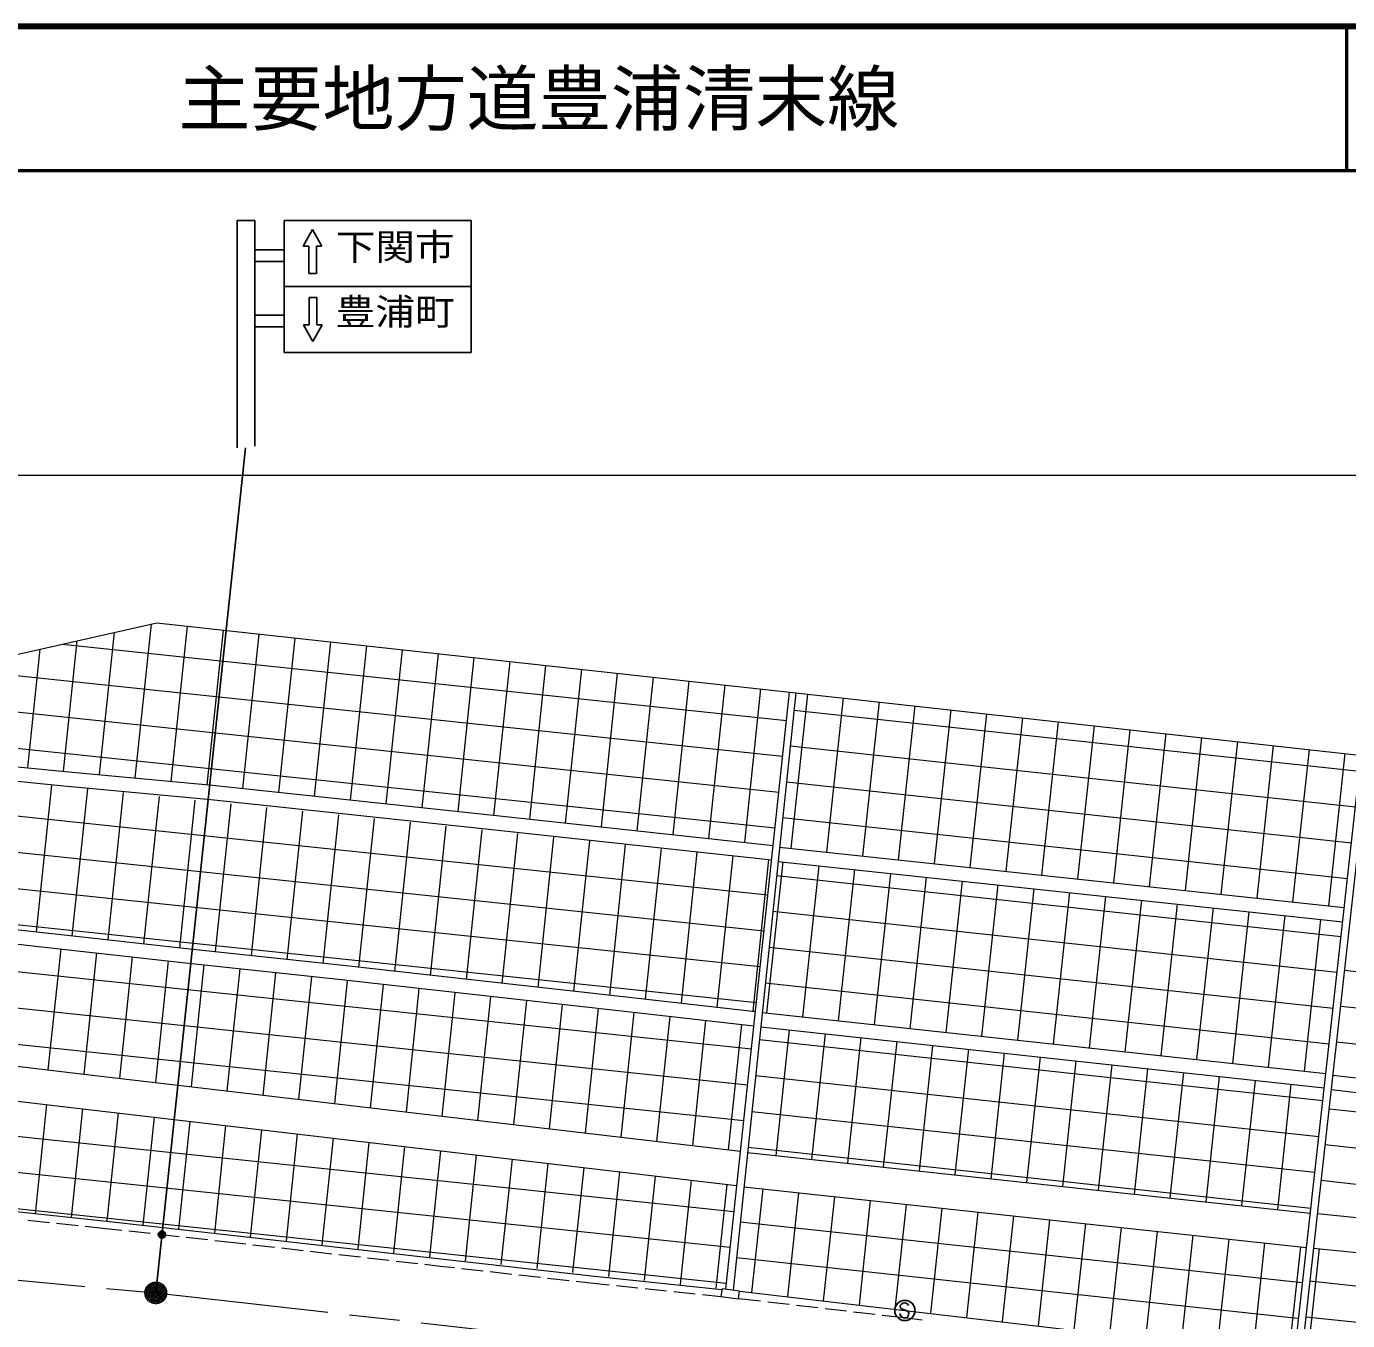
# Model space of a CAD drawing. Units: millimetres, scale not verified. Extents: x 40000 to 680000, y 20000 to 380000.
# Drawn here: x 206209 to 297834, y 290254 to 380000 of the extents above; entities that cross this region are included whole.
import ezdxf
from ezdxf.enums import TextEntityAlignment as Align

# ---------------------------------------------------------------- set-up
doc = ezdxf.new("R2010")
doc.units = ezdxf.units.MM
doc.header["$LTSCALE"] = 1000
doc.header["$PDMODE"] = 32
doc.header["$PDSIZE"] = 500
doc.linetypes.add('CHAIN', pattern=[18.5, 12, -1.5, 3.5, -1.5])
for name, color, linetype, lineweight in [('M-BMK', 2, 'CHAIN', 13), ('M-STR-HTXT', 7, 'Continuous', 13), ('M-STR-STRC', 7, 'Continuous', 25), ('M-TTL', 2, 'Continuous', 140), ('M-TTL-LINE', 7, 'Continuous', 50), ('M-WORK', 1, 'Continuous', 13)]:
    doc.layers.add(name, color=color, linetype=linetype, lineweight=lineweight)
doc.layers.add('M-TTL-TXT', color=7, linetype='Continuous')
doc.styles.add('ＭＳ ゴシック', font='')
doc.styles.get('ＭＳ ゴシック').set_extended_font_data('MS Gothic')

msp = doc.modelspace()

# ---------------------------------------------------------------- linework, layer by layer
at = {"layer": 'M-BMK'}
for p, q in [((198313, 293729), (215191, 292173)), ((215191, 292173), (284194, 284405))]:
    msp.add_line(p, q, dxfattribs=at)
for radius in [750, 650, 550, 450, 350, 250, 150, 50]:
    msp.add_circle((215180, 292174), radius, dxfattribs=at)
at = {"layer": 'M-STR-HTXT'}
msp.add_line((127345, 348877), (528595, 348877), dxfattribs=at)
at = {"layer": 'M-STR-STRC'}
for p, q in [((220824, 366542), (222046, 366542)), ((220824, 366542), (220824, 356206)), ((222046, 350890), (222046, 366542)), ((224088, 366540), (224088, 357398)), ((224088, 366540), (237046, 366540)), ((237046, 366540), (237046, 357398)), ((225406, 364765), (226054, 365908)), ((226054, 365908), (226701, 364765)), ((225787, 364765), (225406, 364765)), ((225787, 362861), (225787, 364765)), ((226701, 364765), (226320, 364765)), ((226320, 364765), (226320, 362861)), ((222046, 364516), (224088, 364516)), ((224088, 363708), (222046, 363708)), ((226320, 362861), (225787, 362861)), ((224088, 361969), (237046, 361969)), ((225815, 359295), (225815, 361199)), ((225815, 361199), (226348, 361199)), ((226348, 361199), (226348, 359295)), ((222046, 359987), (224088, 359987)), ((224088, 359179), (222046, 359179)), ((226082, 358152), (225435, 359295)), ((225435, 359295), (225815, 359295)), ((226729, 359295), (226082, 358152)), ((226348, 359295), (226729, 359295)), ((224088, 357398), (237046, 357398)), ((220824, 356206), (220824, 350766)), ((215180, 292174), (221407, 350766)), ((266901, 291392), (266811, 291295)), ((266993, 291457), (266901, 291392)), ((267109, 291481), (266993, 291457)), ((267190, 291470), (267109, 291481)), ((267291, 291419), (267190, 291470)), ((267368, 291367), (267291, 291419)), ((266802, 290673), (266775, 290750)), ((266811, 291295), (266800, 291216)), ((266800, 291216), (266860, 291088)), ((266861, 290549), (266802, 290673)), ((266860, 291088), (266966, 291037)), ((266933, 290498), (266861, 290549)), ((267036, 290445), (266933, 290498)), ((266966, 291037), (267338, 290905)), ((267237, 290454), (267120, 290433)), ((267325, 290521), (267237, 290454)), ((267374, 290625), (267325, 290521)), ((267338, 290905), (267395, 290785)), ((267392, 291289), (267368, 291367)), ((267395, 290785), (267374, 290625)), ((267120, 290433), (267036, 290445))]:
    msp.add_line(p, q, dxfattribs=at)
for centre, radius in [((215610, 296216), 250), ((215610, 296216), 200), ((215610, 296216), 150), ((215610, 296216), 100), ((215610, 296216), 50), ((215610, 296216), 20), ((267132, 290955), 700)]:
    msp.add_circle(centre, radius, dxfattribs=at)
msp.add_point((215610, 296216), dxfattribs=at)
at = {"layer": 'M-TTL'}
msp.add_line((680000, 380000), (40000, 380000), dxfattribs=at)
at = {"layer": 'M-TTL-LINE'}
for p, q in [((297750, 380000), (297750, 370000)), ((40000, 370000), (680000, 370000))]:
    msp.add_line(p, q, dxfattribs=at)
at = {"layer": 'M-WORK'}
for p, q in [((192198, 333428), (215251, 338632)), ((213762, 327886), (214883, 338549)), ((215251, 338632), (259564, 333796)), ((216251, 327649), (217381, 338400)), ((218740, 327412), (219866, 338128)), ((208784, 328361), (209733, 337386)), ((211273, 328124), (212308, 337967)), ((221226, 327150), (222351, 337857)), ((223712, 326883), (224837, 337586)), ((226198, 326617), (227322, 337315)), ((206296, 328598), (207158, 336805)), ((208709, 337155), (258920, 331878)), ((228683, 326350), (229807, 337044)), ((231169, 326083), (232292, 336773)), ((233655, 325817), (234778, 336501)), ((201111, 335440), (258655, 329392)), ((236141, 325550), (237263, 336230)), ((238626, 325284), (239748, 335959)), ((241112, 325017), (242234, 335688)), ((243598, 324751), (244719, 335417)), ((246084, 324484), (247204, 335146)), ((248569, 324217), (249689, 334874)), ((251055, 323951), (252175, 334603)), ((193513, 333725), (258390, 326906)), ((253541, 323684), (254660, 334332)), ((254707, 292421), (259130, 333844)), ((259564, 333796), (255214, 292352)), ((256027, 323418), (257145, 334061)), ((259240, 323003), (260396, 333704)), ((259564, 333796), (299268, 329401)), ((178639, 332774), (258125, 324420)), ((261726, 322738), (262881, 333429)), ((264211, 322473), (265366, 333155)), ((266697, 322208), (267850, 332880)), ((269183, 321943), (270335, 332605)), ((259438, 332595), (298656, 328357)), ((271669, 321677), (272820, 332330)), ((274155, 321412), (275305, 332055)), ((276641, 321147), (277790, 331780)), ((279127, 320882), (280275, 331505)), ((281613, 320617), (282760, 331230)), ((284099, 320352), (285244, 330955)), ((259177, 330108), (298379, 325873)), ((286585, 320087), (287729, 330680)), ((289070, 319821), (290214, 330405)), ((291556, 319556), (292699, 330131)), ((294042, 319291), (295184, 329856)), ((201490, 329056), (208899, 328337)), ((294158, 287823), (298779, 329458)), ((299268, 329401), (294641, 287750)), ((296528, 319026), (297669, 329581)), ((201398, 328060), (208804, 327341)), ((208899, 328337), (219107, 327377)), ((206903, 317216), (207971, 327380)), ((208804, 327341), (219008, 326382)), ((209388, 316941), (210458, 327122)), ((219107, 327377), (239022, 325265)), ((258917, 327622), (298103, 323388)), ((211872, 316665), (212944, 326865)), ((214357, 316389), (215431, 326608)), ((216842, 316114), (217918, 326350)), ((219008, 326382), (238915, 324271)), ((201183, 325711), (257630, 319778)), ((219327, 315838), (220405, 326093)), ((221812, 315563), (222891, 325835)), ((224296, 315287), (225378, 325578)), ((226781, 315012), (227865, 325320)), ((229266, 314736), (230351, 325063)), ((231751, 314461), (232838, 324806)), ((234236, 314185), (235325, 324548)), ((239022, 325265), (257996, 323206)), ((258656, 325136), (297826, 320903)), ((236720, 313910), (237812, 324291)), ((238915, 324271), (257888, 322212)), ((239205, 313634), (240298, 324033)), ((241690, 313358), (242785, 323776)), ((244175, 313083), (245272, 323518)), ((200955, 323221), (257366, 317292)), ((246660, 312807), (247758, 323261)), ((249145, 312532), (250245, 323004)), ((251629, 312256), (252732, 322746)), ((258442, 323088), (297604, 318911)), ((254114, 311981), (255219, 322489)), ((256599, 311705), (257705, 322231)), ((257564, 311589), (258695, 322056)), ((258335, 322094), (297498, 317917)), ((260049, 311320), (261181, 321790)), ((200727, 320731), (257102, 314806)), ((258234, 321124), (297384, 316894)), ((262535, 311050), (263667, 321525)), ((265020, 310781), (266153, 321260)), ((267506, 310511), (268638, 320995)), ((269991, 310242), (271124, 320730)), ((272477, 309972), (273610, 320465)), ((274962, 309703), (276096, 320200)), ((277447, 309433), (278582, 319934)), ((279933, 309164), (281068, 319669)), ((282418, 308894), (283554, 319404)), ((284904, 308625), (286040, 319139)), ((287389, 308355), (288526, 318874)), ((200498, 318241), (256839, 312320)), ((257974, 318637), (297108, 314409)), ((289875, 308086), (291012, 318609)), ((292360, 307816), (293497, 318344)), ((294845, 307547), (295983, 318078)), ((202423, 317717), (209031, 316970)), ((202313, 316723), (208920, 315977)), ((209031, 316970), (217340, 316047)), ((257714, 316151), (296831, 311924)), ((207726, 307639), (208607, 316024)), ((208920, 315977), (217232, 315053)), ((210208, 307345), (211092, 315749)), ((212692, 307055), (213576, 315473)), ((215175, 306766), (216061, 315197)), ((217340, 316047), (228174, 314893)), ((202161, 314807), (256488, 309097)), ((217232, 315053), (228066, 313899)), ((217658, 306475), (218546, 314921)), ((220141, 306183), (221031, 314646)), ((222625, 305891), (223516, 314370)), ((228174, 314893), (247386, 312761)), ((297620, 314552), (335952, 310411)), ((225108, 305599), (226000, 314094)), ((227591, 305307), (228485, 313819)), ((228066, 313899), (247274, 311767)), ((230074, 305015), (230970, 313543)), ((257454, 313664), (296555, 309440)), ((232557, 304723), (233455, 313267)), ((235040, 304431), (235940, 312991)), ((237523, 304139), (238424, 312716)), ((247386, 312761), (256771, 311686)), ((201963, 312314), (256224, 306611)), ((240006, 303847), (240909, 312440)), ((242489, 303555), (243394, 312164)), ((244972, 303263), (245879, 311889)), ((247274, 311767), (256658, 310692)), ((247455, 302971), (248364, 311613)), ((257240, 311624), (296326, 307386)), ((297345, 312067), (335722, 307921)), ((249938, 302679), (250848, 311337)), ((252421, 302387), (253333, 311061)), ((254905, 302095), (255818, 310786)), ((257132, 310630), (296219, 306392)), ((201764, 309821), (255960, 304125)), ((257039, 309735), (296120, 305512)), ((258196, 301696), (259137, 310413)), ((260681, 301429), (261623, 310143)), ((263167, 301162), (264108, 309874)), ((265653, 300895), (266594, 309604)), ((268138, 300628), (269079, 309335)), ((270624, 300360), (271565, 309065)), ((273110, 300093), (274050, 308796)), ((297069, 309583), (335491, 305431)), ((204105, 308068), (210582, 307301)), ((275595, 299826), (276535, 308526)), ((278081, 299559), (279021, 308257)), ((280567, 299292), (281506, 307987)), ((210582, 307301), (216531, 306608)), ((256780, 307248), (295842, 303028)), ((283052, 299025), (283992, 307718)), ((285538, 298758), (286477, 307448)), ((288024, 298491), (288963, 307179)), ((296813, 307269), (335252, 302853)), ((216531, 306608), (255735, 301998)), ((290510, 298224), (291448, 306909)), ((292995, 297956), (293933, 306640)), ((296699, 306275), (335138, 301860)), ((203855, 305681), (210302, 304917)), ((206838, 297666), (207633, 305237)), ((209324, 297403), (210116, 304945)), ((210302, 304917), (216252, 304224)), ((211810, 297140), (212599, 304653)), ((214295, 296867), (215083, 304361)), ((216252, 304224), (255454, 299614)), ((256520, 304762), (295564, 300543)), ((296548, 304948), (335039, 300789)), ((216780, 296594), (217566, 304069)), ((219265, 296320), (220049, 303777)), ((221750, 296047), (222532, 303485)), ((203406, 303272), (255268, 297821)), ((224235, 295773), (225015, 303193)), ((226720, 295500), (227498, 302901)), ((229205, 295226), (229981, 302609)), ((296264, 302464), (334808, 298299)), ((231690, 294953), (232464, 302317)), ((234175, 294680), (234947, 302025)), ((236660, 294406), (237430, 301733)), ((256223, 301908), (295247, 297714)), ((256261, 302275), (295286, 298059)), ((202947, 300807), (255010, 295335)), ((239145, 294133), (239913, 301441)), ((241630, 293859), (242396, 301149)), ((244115, 293586), (244880, 300857)), ((246600, 293313), (247363, 300565)), ((249085, 293039), (249846, 300273)), ((251570, 292766), (252329, 299981)), ((254055, 292492), (254812, 299690)), ((295981, 299980), (334577, 295810)), ((255966, 299522), (294991, 295328)), ((256524, 292200), (257299, 299379)), ((259007, 291912), (259785, 299111)), ((261490, 291623), (262271, 298844)), ((202448, 298130), (211772, 297144)), ((202487, 298341), (254751, 292848)), ((263974, 291335), (264756, 298577)), ((266457, 291046), (267242, 298310)), ((268941, 290758), (269728, 298043)), ((206314, 297219), (207806, 297061)), ((208303, 297008), (209795, 296851)), ((211772, 297144), (220430, 296185)), ((255713, 297104), (294676, 292894)), ((271424, 290469), (272213, 297776)), ((273907, 290181), (274699, 297509)), ((276391, 289892), (277185, 297242)), ((278874, 289604), (279670, 296975)), ((295717, 297671), (334390, 293796)), ((210292, 296798), (211718, 296647)), ((211718, 296647), (212816, 296526)), ((213313, 296471), (214804, 296306)), ((215301, 296251), (216792, 296085)), ((217289, 296030), (218780, 295865)), ((220430, 296185), (234950, 294534)), ((281357, 289315), (282156, 296707)), ((283841, 289027), (284642, 296440)), ((286324, 288738), (287128, 296173)), ((219277, 295810), (220375, 295689)), ((220375, 295689), (221424, 295569)), ((221921, 295513), (223411, 295343)), ((223908, 295287), (225398, 295117)), ((225895, 295060), (227386, 294891)), ((288808, 288450), (289613, 295906)), ((291291, 288161), (292099, 295639)), ((293774, 287873), (294585, 295372)), ((295066, 287695), (295881, 295243)), ((295478, 295283), (334151, 291408)), ((227882, 294834), (229373, 294665)), ((229870, 294608), (231360, 294439)), ((231857, 294382), (233347, 294213)), ((233844, 294156), (234893, 294037)), ((234950, 294534), (245393, 293361)), ((255452, 294617), (294355, 290414)), ((234893, 294037), (235893, 293925)), ((236390, 293869), (237880, 293702)), ((238377, 293646), (239868, 293479)), ((240365, 293423), (241855, 293255)), ((242352, 293200), (243843, 293032)), ((245393, 293361), (254430, 292420)), ((244340, 292977), (245339, 292864)), ((245339, 292864), (246626, 292730)), ((247123, 292679), (248615, 292523)), ((249113, 292471), (250604, 292316)), ((254450, 292456), (254378, 291923)), ((255674, 292290), (254450, 292456)), ((255602, 291757), (255674, 292290)), ((255674, 292290), (267132, 290955)), ((295226, 293010), (333908, 288830)), ((251102, 292264), (252594, 292109)), ((253091, 292057), (254378, 291923)), ((254378, 291923), (255602, 291757)), ((255616, 291793), (257124, 291618)), ((257620, 291560), (259110, 291386)), ((259607, 291328), (261097, 291155)), ((261593, 291097), (263083, 290923)), ((263580, 290865), (265070, 290692)), ((265566, 290634), (267074, 290458)), ((267074, 290458), (268341, 290311)), ((267132, 290955), (294000, 287820)), ((294950, 290525), (333673, 286341))]:
    msp.add_line(p, q, dxfattribs=at)

# ---------------------------------------------------------------- texts
at = {"layer": 'M-STR-STRC', "style": 'ＭＳ ゴシック', "width": 1.1}
for s, p in [('下関市', (227657, 363244)), ('豊浦町', (227657, 358748))]:
    msp.add_text(s, height=1833, dxfattribs=at).set_placement(p, align=Align.BOTTOM_LEFT)
at = {"layer": 'M-TTL-TXT', "style": 'ＭＳ ゴシック'}
msp.add_text('主要地方道豊浦清末線', height=3666, dxfattribs=at).set_placement((216734, 375000), align=Align.MIDDLE_LEFT)

doc.saveas('drawing.dxf')
